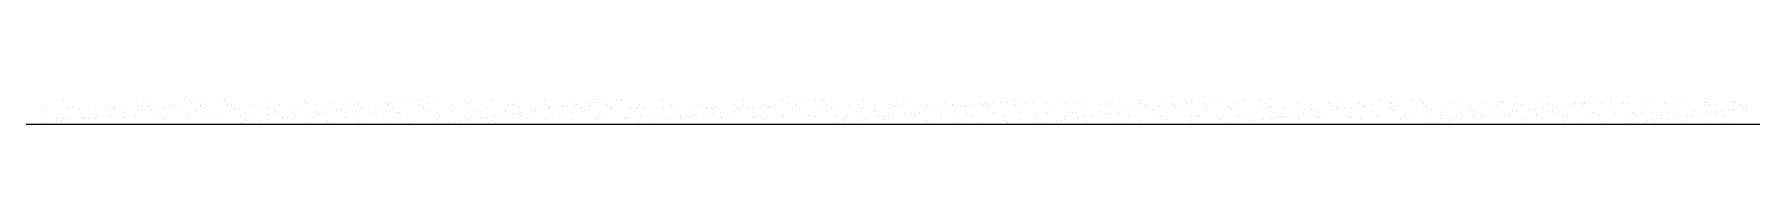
# Model space of a CAD drawing. Header units: metres. Extents: x 16174 to 16363, y 1100 to 1191.
# Drawn here: x 16283.02 to 16293.26, y 1136.91 to 1137.06 of the extents above; entities that cross this region are included whole.
import ezdxf

# ---------------------------------------------------------------- set-up
doc = ezdxf.new("R2010")
doc.units = ezdxf.units.M
doc.header["$MEASUREMENT"] = 0

msp = doc.modelspace()

# ---------------------------------------------------------------- linework, layer by layer
for p, q in [((16283.2, 1137.058), (16283.2, 1137.058)), ((16283.673, 1137.061), (16283.673, 1137.061)), ((16283.684, 1137.051), (16283.684, 1137.051)), ((16283.917, 1137.055), (16283.917, 1137.055)), ((16283.962, 1137.032), (16283.962, 1137.032)), ((16283.994, 1137.037), (16283.994, 1137.037)), ((16284.042, 1137.043), (16284.042, 1137.043)), ((16284.124, 1137.054), (16284.124, 1137.054)), ((16284.155, 1137.058), (16284.155, 1137.058)), ((16284.157, 1137.053), (16284.157, 1137.053)), ((16284.168, 1137.043), (16284.168, 1137.043)), ((16284.332, 1137.028), (16284.332, 1137.028)), ((16284.4, 1137.048), (16284.4, 1137.048)), ((16284.64, 1137.046), (16284.64, 1137.046)), ((16284.648, 1137.033), (16284.648, 1137.033)), ((16284.651, 1137.036), (16284.651, 1137.036)), ((16284.805, 1137.035), (16284.805, 1137.035)), ((16284.884, 1137.041), (16284.884, 1137.041)), ((16284.958, 1137.034), (16284.958, 1137.034)), ((16285.12, 1137.04), (16285.12, 1137.04)), ((16285.124, 1137.039), (16285.124, 1137.039)), ((16285.135, 1137.029), (16285.135, 1137.029)), ((16285.148, 1137.033), (16285.148, 1137.033)), ((16285.18, 1137.037), (16285.18, 1137.037)), ((16285.228, 1137.044), (16285.228, 1137.044)), ((16285.278, 1137.042), (16285.278, 1137.042)), ((16285.31, 1137.055), (16285.31, 1137.055)), ((16285.341, 1137.059), (16285.341, 1137.059)), ((16285.368, 1137.033), (16285.368, 1137.033)), ((16285.431, 1137.041), (16285.431, 1137.041)), ((16285.593, 1137.047), (16285.593, 1137.047)), ((16285.608, 1137.031), (16285.608, 1137.031)), ((16285.75, 1137.049), (16285.75, 1137.049)), ((16285.904, 1137.048), (16285.904, 1137.048)), ((16286.066, 1137.054), (16286.066, 1137.054)), ((16286.223, 1137.056), (16286.223, 1137.056)), ((16286.334, 1137.034), (16286.334, 1137.034)), ((16286.365, 1137.038), (16286.365, 1137.038)), ((16286.376, 1137.055), (16286.376, 1137.055)), ((16286.414, 1137.045), (16286.414, 1137.045)), ((16286.496, 1137.055), (16286.496, 1137.055)), ((16286.527, 1137.059), (16286.527, 1137.059)), ((16286.767, 1137.059), (16286.767, 1137.059)), ((16287.25, 1137.052), (16287.25, 1137.052)), ((16287.377, 1137.027), (16287.377, 1137.027)), ((16287.483, 1137.057), (16287.483, 1137.057)), ((16287.52, 1137.035), (16287.52, 1137.035)), ((16287.551, 1137.039), (16287.551, 1137.039)), ((16287.564, 1137.028), (16287.564, 1137.028)), ((16287.6, 1137.045), (16287.6, 1137.045)), ((16287.682, 1137.056), (16287.682, 1137.056)), ((16287.713, 1137.06), (16287.713, 1137.06)), ((16287.723, 1137.055), (16287.723, 1137.055)), ((16287.734, 1137.044), (16287.734, 1137.044)), ((16287.751, 1137.028), (16287.751, 1137.028)), ((16287.938, 1137.028), (16287.938, 1137.028)), ((16287.967, 1137.049), (16287.967, 1137.049)), ((16288.124, 1137.029), (16288.124, 1137.029)), ((16288.194, 1137.028), (16288.194, 1137.028)), ((16288.207, 1137.047), (16288.207, 1137.047)), ((16288.218, 1137.037), (16288.218, 1137.037)), ((16288.311, 1137.029), (16288.311, 1137.029)), ((16288.351, 1137.03), (16288.351, 1137.03)), ((16288.45, 1137.042), (16288.45, 1137.042)), ((16288.498, 1137.03), (16288.498, 1137.03)), ((16288.505, 1137.029), (16288.505, 1137.029)), ((16288.667, 1137.035), (16288.667, 1137.035)), ((16288.685, 1137.03), (16288.685, 1137.03)), ((16288.69, 1137.04), (16288.69, 1137.04)), ((16288.701, 1137.03), (16288.701, 1137.03)), ((16288.706, 1137.036), (16288.706, 1137.036)), ((16288.737, 1137.04), (16288.737, 1137.04)), ((16288.786, 1137.046), (16288.786, 1137.046)), ((16288.824, 1137.037), (16288.824, 1137.037)), ((16288.867, 1137.057), (16288.867, 1137.057)), ((16288.872, 1137.03), (16288.872, 1137.03)), ((16288.899, 1137.061), (16288.899, 1137.061)), ((16288.934, 1137.034), (16288.934, 1137.034)), ((16288.977, 1137.037), (16288.977, 1137.037)), ((16289.059, 1137.031), (16289.059, 1137.031)), ((16289.139, 1137.042), (16289.139, 1137.042)), ((16289.174, 1137.032), (16289.174, 1137.032)), ((16289.245, 1137.031), (16289.245, 1137.031)), ((16289.296, 1137.044), (16289.296, 1137.044)), ((16289.432, 1137.031), (16289.432, 1137.031)), ((16289.45, 1137.044), (16289.45, 1137.044)), ((16289.612, 1137.049), (16289.612, 1137.049)), ((16289.619, 1137.032), (16289.619, 1137.032)), ((16289.769, 1137.051), (16289.769, 1137.051)), ((16289.806, 1137.032), (16289.806, 1137.032)), ((16289.892, 1137.036), (16289.892, 1137.036)), ((16289.923, 1137.051), (16289.923, 1137.051)), ((16289.923, 1137.04), (16289.923, 1137.04)), ((16289.972, 1137.047), (16289.972, 1137.047)), ((16289.993, 1137.032), (16289.993, 1137.032)), ((16290.053, 1137.058), (16290.053, 1137.058)), ((16290.085, 1137.057), (16290.085, 1137.057)), ((16290.18, 1137.033), (16290.18, 1137.033)), ((16290.242, 1137.059), (16290.242, 1137.059)), ((16290.333, 1137.06), (16290.333, 1137.06)), ((16290.367, 1137.033), (16290.367, 1137.033)), ((16290.395, 1137.058), (16290.395, 1137.058)), ((16290.553, 1137.033), (16290.553, 1137.033)), ((16290.74, 1137.034), (16290.74, 1137.034)), ((16290.817, 1137.053), (16290.817, 1137.053)), ((16290.927, 1137.034), (16290.927, 1137.034)), ((16291.049, 1137.058), (16291.049, 1137.058)), ((16291.078, 1137.037), (16291.078, 1137.037)), ((16291.109, 1137.041), (16291.109, 1137.041)), ((16291.114, 1137.034), (16291.114, 1137.034)), ((16291.158, 1137.048), (16291.158, 1137.048)), ((16291.239, 1137.058), (16291.239, 1137.058)), ((16291.289, 1137.056), (16291.289, 1137.056)), ((16291.3, 1137.045), (16291.3, 1137.045)), ((16291.301, 1137.035), (16291.301, 1137.035)), ((16291.488, 1137.035), (16291.488, 1137.035)), ((16291.533, 1137.05), (16291.533, 1137.05)), ((16291.675, 1137.035), (16291.675, 1137.035)), ((16291.773, 1137.048), (16291.773, 1137.048)), ((16291.784, 1137.038), (16291.784, 1137.038)), ((16291.861, 1137.036), (16291.861, 1137.036)), ((16292.017, 1137.043), (16292.017, 1137.043)), ((16292.048, 1137.036), (16292.048, 1137.036)), ((16292.213, 1137.031), (16292.213, 1137.031)), ((16292.235, 1137.036), (16292.235, 1137.036)), ((16292.257, 1137.041), (16292.257, 1137.041)), ((16292.264, 1137.038), (16292.264, 1137.038)), ((16292.268, 1137.031), (16292.268, 1137.031)), ((16292.295, 1137.042), (16292.295, 1137.042)), ((16292.344, 1137.048), (16292.344, 1137.048)), ((16292.37, 1137.033), (16292.37, 1137.033)), ((16292.422, 1137.037), (16292.422, 1137.037)), ((16292.425, 1137.059), (16292.425, 1137.059)), ((16292.5, 1137.036), (16292.5, 1137.036)), ((16292.524, 1137.032), (16292.524, 1137.032)), ((16292.609, 1137.037), (16292.609, 1137.037)), ((16292.686, 1137.038), (16292.686, 1137.038)), ((16292.741, 1137.033), (16292.741, 1137.033)), ((16292.796, 1137.037), (16292.796, 1137.037)), ((16292.843, 1137.04), (16292.843, 1137.04)), ((16292.982, 1137.038), (16292.982, 1137.038)), ((16292.984, 1137.028), (16292.984, 1137.028)), ((16292.996, 1137.039), (16292.996, 1137.039)), ((16293.158, 1137.045), (16293.158, 1137.045)), ((16293.169, 1137.038), (16293.169, 1137.038)), ((16283.068, 1137.006), (16283.068, 1137.006)), ((16283.072, 1136.958), (16283.072, 1136.958)), ((16283.079, 1137.02), (16283.079, 1137.02)), ((16283.105, 1137.004), (16283.105, 1137.004)), ((16283.153, 1136.952), (16283.153, 1136.952)), ((16283.155, 1136.926), (16283.155, 1136.926)), ((16283.186, 1136.93), (16283.186, 1136.93)), ((16283.196, 1136.946), (16283.196, 1136.946)), ((16283.23, 1137.011), (16283.23, 1137.011)), ((16283.235, 1136.937), (16283.235, 1136.937)), ((16283.252, 1137.01), (16283.252, 1137.01)), ((16283.266, 1137.02), (16283.266, 1137.02)), ((16283.292, 1137.004), (16283.292, 1137.004)), ((16283.306, 1136.951), (16283.306, 1136.951)), ((16283.312, 1136.955), (16283.312, 1136.955)), ((16283.316, 1136.947), (16283.316, 1136.947)), ((16283.323, 1136.945), (16283.323, 1136.945)), ((16283.348, 1136.952), (16283.348, 1136.952)), ((16283.383, 1136.946), (16283.383, 1136.946)), ((16283.387, 1137.013), (16283.387, 1137.013)), ((16283.396, 1136.958), (16283.396, 1136.958)), ((16283.453, 1137.02), (16283.453, 1137.02)), ((16283.468, 1136.957), (16283.468, 1136.957)), ((16283.478, 1137.004), (16283.478, 1137.004)), ((16283.478, 1136.969), (16283.478, 1136.969)), ((16283.493, 1137.008), (16283.493, 1137.008)), ((16283.504, 1136.998), (16283.504, 1136.998)), ((16283.509, 1136.973), (16283.509, 1136.973)), ((16283.541, 1137.013), (16283.541, 1137.013)), ((16283.556, 1136.95), (16283.556, 1136.95)), ((16283.558, 1136.979), (16283.558, 1136.979)), ((16283.57, 1136.946), (16283.57, 1136.946)), ((16283.625, 1136.959), (16283.625, 1136.959)), ((16283.639, 1136.99), (16283.639, 1136.99)), ((16283.64, 1137.021), (16283.64, 1137.021)), ((16283.665, 1137.005), (16283.665, 1137.005)), ((16283.671, 1136.994), (16283.671, 1136.994)), ((16283.703, 1137.018), (16283.703, 1137.018)), ((16283.719, 1137), (16283.719, 1137)), ((16283.736, 1137.003), (16283.736, 1137.003)), ((16283.756, 1136.947), (16283.756, 1136.947)), ((16283.779, 1136.958), (16283.779, 1136.958)), ((16283.796, 1136.948), (16283.796, 1136.948)), ((16283.801, 1137.011), (16283.801, 1137.011)), ((16283.807, 1136.938), (16283.807, 1136.938)), ((16283.827, 1137.021), (16283.827, 1137.021)), ((16283.832, 1137.015), (16283.832, 1137.015)), ((16283.852, 1137.005), (16283.852, 1137.005)), ((16283.86, 1137.02), (16283.86, 1137.02)), ((16283.881, 1137.022), (16283.881, 1137.022)), ((16283.941, 1136.964), (16283.941, 1136.964)), ((16283.943, 1136.947), (16283.943, 1136.947)), ((16283.976, 1137.001), (16283.976, 1137.001)), ((16283.987, 1136.991), (16283.987, 1136.991)), ((16284.013, 1137.02), (16284.013, 1137.02)), ((16284.014, 1137.021), (16284.014, 1137.021)), ((16284.039, 1137.005), (16284.039, 1137.005)), ((16284.04, 1136.943), (16284.04, 1136.943)), ((16284.098, 1136.966), (16284.098, 1136.966)), ((16284.13, 1136.947), (16284.13, 1136.947)), ((16284.175, 1137.026), (16284.175, 1137.026)), ((16284.201, 1137.022), (16284.201, 1137.022)), ((16284.22, 1136.995), (16284.22, 1136.995)), ((16284.226, 1137.006), (16284.226, 1137.006)), ((16284.251, 1136.965), (16284.251, 1136.965)), ((16284.28, 1136.941), (16284.28, 1136.941)), ((16284.291, 1136.931), (16284.291, 1136.931)), ((16284.317, 1136.948), (16284.317, 1136.948)), ((16284.341, 1136.927), (16284.341, 1136.927)), ((16284.372, 1136.931), (16284.372, 1136.931)), ((16284.387, 1137.022), (16284.387, 1137.022)), ((16284.413, 1137.006), (16284.413, 1137.006)), ((16284.413, 1136.971), (16284.413, 1136.971)), ((16284.421, 1136.937), (16284.421, 1136.937)), ((16284.46, 1136.993), (16284.46, 1136.993)), ((16284.471, 1136.983), (16284.471, 1136.983)), ((16284.486, 1137.027), (16284.486, 1137.027)), ((16284.502, 1136.948), (16284.502, 1136.948)), ((16284.504, 1136.948), (16284.504, 1136.948)), ((16284.523, 1136.935), (16284.523, 1136.935)), ((16284.534, 1136.952), (16284.534, 1136.952)), ((16284.571, 1136.973), (16284.571, 1136.973)), ((16284.574, 1137.022), (16284.574, 1137.022)), ((16284.582, 1136.959), (16284.582, 1136.959)), ((16284.6, 1137.006), (16284.6, 1137.006)), ((16284.664, 1136.969), (16284.664, 1136.969)), ((16284.691, 1136.948), (16284.691, 1136.948)), ((16284.695, 1136.974), (16284.695, 1136.974)), ((16284.704, 1136.988), (16284.704, 1136.988)), ((16284.724, 1136.973), (16284.724, 1136.973)), ((16284.744, 1136.98), (16284.744, 1136.98)), ((16284.761, 1137.023), (16284.761, 1137.023)), ((16284.763, 1136.933), (16284.763, 1136.933)), ((16284.786, 1137.007), (16284.786, 1137.007)), ((16284.825, 1136.991), (16284.825, 1136.991)), ((16284.857, 1136.995), (16284.857, 1136.995)), ((16284.878, 1136.949), (16284.878, 1136.949)), ((16284.886, 1136.978), (16284.886, 1136.978)), ((16284.905, 1137.001), (16284.905, 1137.001)), ((16284.944, 1136.986), (16284.944, 1136.986)), ((16284.948, 1137.023), (16284.948, 1137.023)), ((16284.955, 1136.976), (16284.955, 1136.976)), ((16284.973, 1137.007), (16284.973, 1137.007)), ((16284.987, 1137.012), (16284.987, 1137.012)), ((16285.007, 1136.928), (16285.007, 1136.928)), ((16285.018, 1137.016), (16285.018, 1137.016)), ((16285.043, 1136.98), (16285.043, 1136.98)), ((16285.064, 1136.949), (16285.064, 1136.949)), ((16285.067, 1137.023), (16285.067, 1137.023)), ((16285.135, 1137.023), (16285.135, 1137.023)), ((16285.16, 1137.007), (16285.16, 1137.007)), ((16285.187, 1136.981), (16285.187, 1136.981)), ((16285.197, 1136.98), (16285.197, 1136.98)), ((16285.247, 1136.926), (16285.247, 1136.926)), ((16285.251, 1136.949), (16285.251, 1136.949)), ((16285.281, 1136.926), (16285.281, 1136.926)), ((16285.322, 1137.024), (16285.322, 1137.024)), ((16285.347, 1137.008), (16285.347, 1137.008)), ((16285.359, 1136.986), (16285.359, 1136.986)), ((16285.427, 1136.979), (16285.427, 1136.979)), ((16285.435, 1136.925), (16285.435, 1136.925)), ((16285.438, 1136.969), (16285.438, 1136.969)), ((16285.438, 1136.95), (16285.438, 1136.95)), ((16285.509, 1137.024), (16285.509, 1137.024)), ((16285.516, 1136.988), (16285.516, 1136.988)), ((16285.527, 1136.928), (16285.527, 1136.928)), ((16285.534, 1137.008), (16285.534, 1137.008)), ((16285.558, 1136.932), (16285.558, 1136.932)), ((16285.597, 1136.931), (16285.597, 1136.931)), ((16285.607, 1136.938), (16285.607, 1136.938)), ((16285.619, 1137.021), (16285.619, 1137.021)), ((16285.625, 1136.95), (16285.625, 1136.95)), ((16285.669, 1136.987), (16285.669, 1136.987)), ((16285.671, 1136.973), (16285.671, 1136.973)), ((16285.688, 1136.949), (16285.688, 1136.949)), ((16285.695, 1137.024), (16285.695, 1137.024)), ((16285.719, 1136.953), (16285.719, 1136.953)), ((16285.721, 1137.008), (16285.721, 1137.008)), ((16285.754, 1136.933), (16285.754, 1136.933)), ((16285.768, 1136.96), (16285.768, 1136.96)), ((16285.812, 1136.95), (16285.812, 1136.95)), ((16285.831, 1136.993), (16285.831, 1136.993)), ((16285.85, 1136.97), (16285.85, 1136.97)), ((16285.851, 1137.026), (16285.851, 1137.026)), ((16285.881, 1136.974), (16285.881, 1136.974)), ((16285.882, 1137.025), (16285.882, 1137.025)), ((16285.907, 1136.933), (16285.907, 1136.933)), ((16285.908, 1137.009), (16285.908, 1137.009)), ((16285.911, 1136.971), (16285.911, 1136.971)), ((16285.922, 1136.961), (16285.922, 1136.961)), ((16285.93, 1136.981), (16285.93, 1136.981)), ((16285.988, 1136.995), (16285.988, 1136.995)), ((16285.999, 1136.951), (16285.999, 1136.951)), ((16286.011, 1136.992), (16286.011, 1136.992)), ((16286.042, 1136.996), (16286.042, 1136.996)), ((16286.069, 1137.025), (16286.069, 1137.025)), ((16286.069, 1136.938), (16286.069, 1136.938)), ((16286.091, 1137.024), (16286.091, 1137.024)), ((16286.091, 1137.002), (16286.091, 1137.002)), ((16286.094, 1137.009), (16286.094, 1137.009)), ((16286.103, 1137.014), (16286.103, 1137.014)), ((16286.142, 1136.994), (16286.142, 1136.994)), ((16286.155, 1136.966), (16286.155, 1136.966)), ((16286.173, 1137.013), (16286.173, 1137.013)), ((16286.185, 1136.951), (16286.185, 1136.951)), ((16286.204, 1137.017), (16286.204, 1137.017)), ((16286.226, 1136.94), (16286.226, 1136.94)), ((16286.253, 1137.023), (16286.253, 1137.023)), ((16286.256, 1137.025), (16286.256, 1137.025)), ((16286.281, 1137.009), (16286.281, 1137.009)), ((16286.304, 1137), (16286.304, 1137)), ((16286.335, 1137.019), (16286.335, 1137.019)), ((16286.372, 1136.951), (16286.372, 1136.951)), ((16286.38, 1136.94), (16286.38, 1136.94)), ((16286.395, 1136.964), (16286.395, 1136.964)), ((16286.406, 1136.954), (16286.406, 1136.954)), ((16286.443, 1137.026), (16286.443, 1137.026)), ((16286.461, 1137.002), (16286.461, 1137.002)), ((16286.468, 1137.01), (16286.468, 1137.01)), ((16286.542, 1136.945), (16286.542, 1136.945)), ((16286.559, 1136.952), (16286.559, 1136.952)), ((16286.575, 1137.017), (16286.575, 1137.017)), ((16286.586, 1137.006), (16286.586, 1137.006)), ((16286.614, 1137.001), (16286.614, 1137.001)), ((16286.63, 1137.026), (16286.63, 1137.026)), ((16286.638, 1136.959), (16286.638, 1136.959)), ((16286.655, 1137.01), (16286.655, 1137.01)), ((16286.699, 1136.948), (16286.699, 1136.948)), ((16286.713, 1136.928), (16286.713, 1136.928)), ((16286.744, 1136.933), (16286.744, 1136.933)), ((16286.746, 1136.952), (16286.746, 1136.952)), ((16286.776, 1137.007), (16286.776, 1137.007)), ((16286.793, 1136.939), (16286.793, 1136.939)), ((16286.816, 1137.026), (16286.816, 1137.026)), ((16286.819, 1137.011), (16286.819, 1137.011)), ((16286.842, 1137.01), (16286.842, 1137.01)), ((16286.853, 1136.947), (16286.853, 1136.947)), ((16286.874, 1136.95), (16286.874, 1136.95)), ((16286.879, 1136.957), (16286.879, 1136.957)), ((16286.89, 1136.946), (16286.89, 1136.946)), ((16286.905, 1136.954), (16286.905, 1136.954)), ((16286.933, 1137.009), (16286.933, 1137.009)), ((16286.933, 1136.952), (16286.933, 1136.952)), ((16286.954, 1136.96), (16286.954, 1136.96)), ((16287.003, 1137.027), (16287.003, 1137.027)), ((16287.015, 1136.953), (16287.015, 1136.953)), ((16287.029, 1137.011), (16287.029, 1137.011)), ((16287.036, 1136.971), (16287.036, 1136.971)), ((16287.059, 1137.009), (16287.059, 1137.009)), ((16287.067, 1136.975), (16287.067, 1136.975)), ((16287.07, 1136.999), (16287.07, 1136.999)), ((16287.087, 1137.008), (16287.087, 1137.008)), ((16287.116, 1136.982), (16287.116, 1136.982)), ((16287.12, 1136.953), (16287.12, 1136.953)), ((16287.122, 1136.951), (16287.122, 1136.951)), ((16287.172, 1136.955), (16287.172, 1136.955)), ((16287.19, 1137.027), (16287.19, 1137.027)), ((16287.197, 1136.992), (16287.197, 1136.992)), ((16287.215, 1137.011), (16287.215, 1137.011)), ((16287.228, 1136.996), (16287.228, 1136.996)), ((16287.249, 1137.014), (16287.249, 1137.014)), ((16287.277, 1137.003), (16287.277, 1137.003)), ((16287.303, 1137.004), (16287.303, 1137.004)), ((16287.307, 1136.953), (16287.307, 1136.953)), ((16287.325, 1136.954), (16287.325, 1136.954)), ((16287.359, 1137.014), (16287.359, 1137.014)), ((16287.362, 1136.949), (16287.362, 1136.949)), ((16287.373, 1136.939), (16287.373, 1136.939)), ((16287.39, 1137.018), (16287.39, 1137.018)), ((16287.402, 1137.011), (16287.402, 1137.011)), ((16287.406, 1137.016), (16287.406, 1137.016)), ((16287.439, 1137.024), (16287.439, 1137.024)), ((16287.487, 1136.96), (16287.487, 1136.96)), ((16287.493, 1136.953), (16287.493, 1136.953)), ((16287.543, 1137.002), (16287.543, 1137.002)), ((16287.554, 1136.992), (16287.554, 1136.992)), ((16287.56, 1137.015), (16287.56, 1137.015)), ((16287.589, 1137.012), (16287.589, 1137.012)), ((16287.606, 1136.944), (16287.606, 1136.944)), ((16287.644, 1136.962), (16287.644, 1136.962)), ((16287.68, 1136.954), (16287.68, 1136.954)), ((16287.722, 1137.021), (16287.722, 1137.021)), ((16287.776, 1137.012), (16287.776, 1137.012)), ((16287.786, 1136.997), (16287.786, 1136.997)), ((16287.798, 1136.961), (16287.798, 1136.961)), ((16287.846, 1136.942), (16287.846, 1136.942)), ((16287.857, 1136.932), (16287.857, 1136.932)), ((16287.867, 1136.954), (16287.867, 1136.954)), ((16287.879, 1137.023), (16287.879, 1137.023)), ((16287.898, 1136.929), (16287.898, 1136.929)), ((16287.93, 1136.933), (16287.93, 1136.933)), ((16287.96, 1136.967), (16287.96, 1136.967)), ((16287.963, 1137.012), (16287.963, 1137.012)), ((16287.978, 1136.94), (16287.978, 1136.94)), ((16288.026, 1136.994), (16288.026, 1136.994)), ((16288.032, 1137.022), (16288.032, 1137.022)), ((16288.037, 1136.984), (16288.037, 1136.984)), ((16288.054, 1136.954), (16288.054, 1136.954)), ((16288.06, 1136.951), (16288.06, 1136.951)), ((16288.09, 1136.937), (16288.09, 1136.937)), ((16288.091, 1136.955), (16288.091, 1136.955)), ((16288.117, 1136.969), (16288.117, 1136.969)), ((16288.14, 1136.961), (16288.14, 1136.961)), ((16288.15, 1137.013), (16288.15, 1137.013)), ((16288.221, 1136.972), (16288.221, 1136.972)), ((16288.241, 1136.955), (16288.241, 1136.955)), ((16288.253, 1136.976), (16288.253, 1136.976)), ((16288.27, 1136.989), (16288.27, 1136.989)), ((16288.27, 1136.968), (16288.27, 1136.968)), ((16288.301, 1136.982), (16288.301, 1136.982)), ((16288.33, 1136.934), (16288.33, 1136.934)), ((16288.337, 1137.013), (16288.337, 1137.013)), ((16288.383, 1136.993), (16288.383, 1136.993)), ((16288.414, 1136.997), (16288.414, 1136.997)), ((16288.428, 1136.955), (16288.428, 1136.955)), ((16288.432, 1136.974), (16288.432, 1136.974)), ((16288.463, 1137.004), (16288.463, 1137.004)), ((16288.51, 1136.987), (16288.51, 1136.987)), ((16288.521, 1136.977), (16288.521, 1136.977)), ((16288.523, 1137.013), (16288.523, 1137.013)), ((16288.544, 1137.014), (16288.544, 1137.014)), ((16288.573, 1136.929), (16288.573, 1136.929)), ((16288.576, 1137.018), (16288.576, 1137.018)), ((16288.589, 1136.976), (16288.589, 1136.976)), ((16288.614, 1136.955), (16288.614, 1136.955)), ((16288.624, 1137.025), (16288.624, 1137.025)), ((16288.71, 1137.014), (16288.71, 1137.014)), ((16288.743, 1136.975), (16288.743, 1136.975)), ((16288.754, 1136.982), (16288.754, 1136.982)), ((16288.801, 1136.956), (16288.801, 1136.956)), ((16288.813, 1136.927), (16288.813, 1136.927)), ((16288.897, 1137.014), (16288.897, 1137.014)), ((16288.905, 1136.981), (16288.905, 1136.981)), ((16288.988, 1136.956), (16288.988, 1136.956)), ((16288.994, 1136.98), (16288.994, 1136.98)), ((16289.005, 1136.97), (16289.005, 1136.97)), ((16289.062, 1136.983), (16289.062, 1136.983)), ((16289.084, 1137.014), (16289.084, 1137.014)), ((16289.084, 1136.93), (16289.084, 1136.93)), ((16289.116, 1136.934), (16289.116, 1136.934)), ((16289.143, 1136.927), (16289.143, 1136.927)), ((16289.164, 1136.941), (16289.164, 1136.941)), ((16289.175, 1136.956), (16289.175, 1136.956)), ((16289.185, 1137.022), (16289.185, 1137.022)), ((16289.216, 1136.982), (16289.216, 1136.982)), ((16289.237, 1136.974), (16289.237, 1136.974)), ((16289.246, 1136.951), (16289.246, 1136.951)), ((16289.271, 1137.015), (16289.271, 1137.015)), ((16289.277, 1136.955), (16289.277, 1136.955)), ((16289.3, 1136.929), (16289.3, 1136.929)), ((16289.326, 1136.962), (16289.326, 1136.962)), ((16289.362, 1136.957), (16289.362, 1136.957)), ((16289.378, 1136.988), (16289.378, 1136.988)), ((16289.407, 1136.973), (16289.407, 1136.973)), ((16289.418, 1137.027), (16289.418, 1137.027)), ((16289.439, 1136.977), (16289.439, 1136.977)), ((16289.454, 1136.928), (16289.454, 1136.928)), ((16289.458, 1137.015), (16289.458, 1137.015)), ((16289.477, 1136.972), (16289.477, 1136.972)), ((16289.487, 1136.983), (16289.487, 1136.983)), ((16289.489, 1136.962), (16289.489, 1136.962)), ((16289.535, 1136.99), (16289.535, 1136.99)), ((16289.549, 1136.957), (16289.549, 1136.957)), ((16289.569, 1136.994), (16289.569, 1136.994)), ((16289.6, 1136.998), (16289.6, 1136.998)), ((16289.616, 1136.934), (16289.616, 1136.934)), ((16289.644, 1137.015), (16289.644, 1137.015)), ((16289.649, 1137.004), (16289.649, 1137.004)), ((16289.658, 1137.025), (16289.658, 1137.025)), ((16289.669, 1137.015), (16289.669, 1137.015)), ((16289.688, 1136.989), (16289.688, 1136.989)), ((16289.721, 1136.967), (16289.721, 1136.967)), ((16289.73, 1137.015), (16289.73, 1137.015)), ((16289.736, 1136.957), (16289.736, 1136.957)), ((16289.762, 1137.019), (16289.762, 1137.019)), ((16289.773, 1136.936), (16289.773, 1136.936)), ((16289.81, 1137.026), (16289.81, 1137.026)), ((16289.831, 1137.016), (16289.831, 1137.016)), ((16289.85, 1136.995), (16289.85, 1136.995)), ((16289.901, 1137.02), (16289.901, 1137.02)), ((16289.922, 1136.958), (16289.922, 1136.958)), ((16289.926, 1136.935), (16289.926, 1136.935)), ((16289.961, 1136.965), (16289.961, 1136.965)), ((16289.972, 1136.955), (16289.972, 1136.955)), ((16290.007, 1136.997), (16290.007, 1136.997)), ((16290.018, 1137.016), (16290.018, 1137.016)), ((16290.088, 1136.941), (16290.088, 1136.941)), ((16290.109, 1136.958), (16290.109, 1136.958)), ((16290.142, 1137.018), (16290.142, 1137.018)), ((16290.153, 1137.008), (16290.153, 1137.008)), ((16290.161, 1136.997), (16290.161, 1136.997)), ((16290.205, 1137.016), (16290.205, 1137.016)), ((16290.205, 1136.96), (16290.205, 1136.96)), ((16290.245, 1136.943), (16290.245, 1136.943)), ((16290.27, 1136.931), (16290.27, 1136.931)), ((16290.296, 1136.958), (16290.296, 1136.958)), ((16290.301, 1136.935), (16290.301, 1136.935)), ((16290.323, 1137.002), (16290.323, 1137.002)), ((16290.35, 1136.941), (16290.35, 1136.941)), ((16290.385, 1137.012), (16290.385, 1137.012)), ((16290.392, 1137.017), (16290.392, 1137.017)), ((16290.399, 1136.942), (16290.399, 1136.942)), ((16290.432, 1136.952), (16290.432, 1136.952)), ((16290.445, 1136.958), (16290.445, 1136.958)), ((16290.456, 1136.948), (16290.456, 1136.948)), ((16290.463, 1136.956), (16290.463, 1136.956)), ((16290.48, 1137.004), (16290.48, 1137.004)), ((16290.483, 1136.959), (16290.483, 1136.959)), ((16290.512, 1136.963), (16290.512, 1136.963)), ((16290.561, 1136.948), (16290.561, 1136.948)), ((16290.579, 1137.017), (16290.579, 1137.017)), ((16290.593, 1136.973), (16290.593, 1136.973)), ((16290.624, 1136.977), (16290.624, 1136.977)), ((16290.625, 1137.01), (16290.625, 1137.01)), ((16290.633, 1137.004), (16290.633, 1137.004)), ((16290.636, 1137), (16290.636, 1137)), ((16290.67, 1136.959), (16290.67, 1136.959)), ((16290.673, 1136.984), (16290.673, 1136.984)), ((16290.689, 1136.952), (16290.689, 1136.952)), ((16290.718, 1136.95), (16290.718, 1136.95)), ((16290.755, 1136.995), (16290.755, 1136.995)), ((16290.766, 1137.017), (16290.766, 1137.017)), ((16290.786, 1136.999), (16290.786, 1136.999)), ((16290.795, 1137.009), (16290.795, 1137.009)), ((16290.835, 1137.005), (16290.835, 1137.005)), ((16290.857, 1136.959), (16290.857, 1136.959)), ((16290.869, 1137.005), (16290.869, 1137.005)), ((16290.872, 1136.949), (16290.872, 1136.949)), ((16290.916, 1137.016), (16290.916, 1137.016)), ((16290.929, 1136.95), (16290.929, 1136.95)), ((16290.94, 1136.94), (16290.94, 1136.94)), ((16290.947, 1137.02), (16290.947, 1137.02)), ((16290.952, 1137.018), (16290.952, 1137.018)), ((16290.952, 1137.011), (16290.952, 1137.011)), ((16290.996, 1137.026), (16290.996, 1137.026)), ((16291.034, 1136.955), (16291.034, 1136.955)), ((16291.044, 1136.96), (16291.044, 1136.96)), ((16291.106, 1137.011), (16291.106, 1137.011)), ((16291.109, 1137.003), (16291.109, 1137.003)), ((16291.12, 1136.993), (16291.12, 1136.993)), ((16291.139, 1137.018), (16291.139, 1137.018)), ((16291.172, 1136.945), (16291.172, 1136.945)), ((16291.191, 1136.957), (16291.191, 1136.957)), ((16291.23, 1136.96), (16291.23, 1136.96)), ((16291.268, 1137.017), (16291.268, 1137.017)), ((16291.326, 1137.018), (16291.326, 1137.018)), ((16291.344, 1136.956), (16291.344, 1136.956)), ((16291.353, 1136.998), (16291.353, 1136.998)), ((16291.412, 1136.943), (16291.412, 1136.943)), ((16291.417, 1136.96), (16291.417, 1136.96)), ((16291.423, 1136.933), (16291.423, 1136.933)), ((16291.425, 1137.019), (16291.425, 1137.019)), ((16291.456, 1136.932), (16291.456, 1136.932)), ((16291.487, 1136.936), (16291.487, 1136.936)), ((16291.506, 1136.962), (16291.506, 1136.962)), ((16291.513, 1137.019), (16291.513, 1137.019)), ((16291.536, 1136.942), (16291.536, 1136.942)), ((16291.579, 1137.018), (16291.579, 1137.018)), ((16291.593, 1136.996), (16291.593, 1136.996)), ((16291.604, 1136.985), (16291.604, 1136.985)), ((16291.604, 1136.961), (16291.604, 1136.961)), ((16291.618, 1136.953), (16291.618, 1136.953)), ((16291.649, 1136.957), (16291.649, 1136.957)), ((16291.656, 1136.938), (16291.656, 1136.938)), ((16291.663, 1136.964), (16291.663, 1136.964)), ((16291.698, 1136.963), (16291.698, 1136.963)), ((16291.7, 1137.019), (16291.7, 1137.019)), ((16291.741, 1137.024), (16291.741, 1137.024)), ((16291.779, 1136.974), (16291.779, 1136.974)), ((16291.791, 1136.961), (16291.791, 1136.961)), ((16291.81, 1136.978), (16291.81, 1136.978)), ((16291.817, 1136.964), (16291.817, 1136.964)), ((16291.836, 1136.99), (16291.836, 1136.99)), ((16291.859, 1136.985), (16291.859, 1136.985)), ((16291.887, 1137.02), (16291.887, 1137.02)), ((16291.896, 1136.936), (16291.896, 1136.936)), ((16291.898, 1137.026), (16291.898, 1137.026)), ((16291.907, 1136.925), (16291.907, 1136.925)), ((16291.941, 1136.995), (16291.941, 1136.995)), ((16291.972, 1136.999), (16291.972, 1136.999)), ((16291.978, 1136.961), (16291.978, 1136.961)), ((16291.979, 1136.969), (16291.979, 1136.969)), ((16292.021, 1137.006), (16292.021, 1137.006)), ((16292.051, 1137.025), (16292.051, 1137.025)), ((16292.074, 1137.02), (16292.074, 1137.02)), ((16292.076, 1136.988), (16292.076, 1136.988)), ((16292.087, 1136.978), (16292.087, 1136.978)), ((16292.102, 1137.017), (16292.102, 1137.017)), ((16292.133, 1137.021), (16292.133, 1137.021)), ((16292.136, 1136.971), (16292.136, 1136.971)), ((16292.14, 1136.93), (16292.14, 1136.93)), ((16292.165, 1136.962), (16292.165, 1136.962)), ((16292.182, 1137.027), (16292.182, 1137.027)), ((16292.26, 1137.02), (16292.26, 1137.02)), ((16292.289, 1136.971), (16292.289, 1136.971)), ((16292.32, 1136.983), (16292.32, 1136.983)), ((16292.351, 1136.962), (16292.351, 1136.962)), ((16292.38, 1136.928), (16292.38, 1136.928)), ((16292.447, 1137.021), (16292.447, 1137.021)), ((16292.451, 1136.977), (16292.451, 1136.977)), ((16292.538, 1136.962), (16292.538, 1136.962)), ((16292.56, 1136.981), (16292.56, 1136.981)), ((16292.571, 1136.971), (16292.571, 1136.971)), ((16292.608, 1136.979), (16292.608, 1136.979)), ((16292.634, 1137.021), (16292.634, 1137.021)), ((16292.642, 1136.932), (16292.642, 1136.932)), ((16292.673, 1136.936), (16292.673, 1136.936)), ((16292.722, 1136.943), (16292.722, 1136.943)), ((16292.725, 1136.963), (16292.725, 1136.963)), ((16292.752, 1137.023), (16292.752, 1137.023)), ((16292.762, 1136.978), (16292.762, 1136.978)), ((16292.803, 1136.954), (16292.803, 1136.954)), ((16292.804, 1136.976), (16292.804, 1136.976)), ((16292.821, 1137.021), (16292.821, 1137.021)), ((16292.835, 1136.958), (16292.835, 1136.958)), ((16292.883, 1136.964), (16292.883, 1136.964)), ((16292.912, 1136.963), (16292.912, 1136.963)), ((16292.924, 1136.984), (16292.924, 1136.984)), ((16292.965, 1136.975), (16292.965, 1136.975)), ((16292.996, 1136.979), (16292.996, 1136.979)), ((16293.008, 1137.022), (16293.008, 1137.022)), ((16293.044, 1136.973), (16293.044, 1136.973)), ((16293.045, 1136.985), (16293.045, 1136.985)), ((16293.055, 1136.963), (16293.055, 1136.963)), ((16293.081, 1136.986), (16293.081, 1136.986)), ((16293.099, 1136.964), (16293.099, 1136.964)), ((16293.126, 1136.996), (16293.126, 1136.996)), ((16293.158, 1137), (16293.158, 1137)), ((16293.162, 1136.929), (16293.162, 1136.929)), ((16293.195, 1137.022), (16293.195, 1137.022)), ((16293.206, 1137.007), (16293.206, 1137.007)), ((16293.224, 1137.026), (16293.224, 1137.026)), ((16293.234, 1136.985), (16293.234, 1136.985)), ((16293.235, 1137.016), (16293.235, 1137.016)), ((16273.67, 1136.911), (16303.112, 1136.911)), ((16283.073, 1136.915), (16283.073, 1136.915)), ((16284.259, 1136.916), (16284.259, 1136.916)), ((16284.336, 1136.912), (16284.336, 1136.912)), ((16284.49, 1136.911), (16284.49, 1136.911)), ((16284.652, 1136.917), (16284.652, 1136.917)), ((16284.774, 1136.923), (16284.774, 1136.923)), ((16284.809, 1136.919), (16284.809, 1136.919)), ((16284.962, 1136.918), (16284.962, 1136.918)), ((16285.124, 1136.924), (16285.124, 1136.924)), ((16285.258, 1136.916), (16285.258, 1136.916)), ((16285.445, 1136.917), (16285.445, 1136.917)), ((16285.491, 1136.921), (16285.491, 1136.921)), ((16285.731, 1136.919), (16285.731, 1136.919)), ((16285.974, 1136.913), (16285.974, 1136.913)), ((16286.214, 1136.911), (16286.214, 1136.911)), ((16286.582, 1136.911), (16286.582, 1136.911)), ((16286.631, 1136.918), (16286.631, 1136.918)), ((16287.768, 1136.912), (16287.768, 1136.912)), ((16287.817, 1136.919), (16287.817, 1136.919)), ((16288.198, 1136.913), (16288.198, 1136.913)), ((16288.341, 1136.924), (16288.341, 1136.924)), ((16288.355, 1136.915), (16288.355, 1136.915)), ((16288.509, 1136.914), (16288.509, 1136.914)), ((16288.671, 1136.92), (16288.671, 1136.92)), ((16288.824, 1136.917), (16288.824, 1136.917)), ((16288.828, 1136.922), (16288.828, 1136.922)), ((16288.954, 1136.913), (16288.954, 1136.913)), ((16288.981, 1136.921), (16288.981, 1136.921)), ((16289.003, 1136.919), (16289.003, 1136.919)), ((16289.057, 1136.922), (16289.057, 1136.922)), ((16289.297, 1136.92), (16289.297, 1136.92)), ((16289.541, 1136.914), (16289.541, 1136.914)), ((16289.781, 1136.912), (16289.781, 1136.912)), ((16290.14, 1136.914), (16290.14, 1136.914)), ((16290.189, 1136.92), (16290.189, 1136.92)), ((16291.326, 1136.914), (16291.326, 1136.914)), ((16291.375, 1136.921), (16291.375, 1136.921)), ((16292.217, 1136.915), (16292.217, 1136.915)), ((16292.374, 1136.917), (16292.374, 1136.917)), ((16292.391, 1136.918), (16292.391, 1136.918)), ((16292.48, 1136.911), (16292.48, 1136.911)), ((16292.512, 1136.915), (16292.512, 1136.915)), ((16292.527, 1136.916), (16292.527, 1136.916)), ((16292.56, 1136.922), (16292.56, 1136.922)), ((16292.623, 1136.923), (16292.623, 1136.923)), ((16292.69, 1136.922), (16292.69, 1136.922)), ((16292.847, 1136.924), (16292.847, 1136.924)), ((16292.863, 1136.921), (16292.863, 1136.921)), ((16293, 1136.924), (16293, 1136.924)), ((16293.107, 1136.915), (16293.107, 1136.915))]:
    msp.add_line(p, q)

doc.saveas('drawing.dxf')
